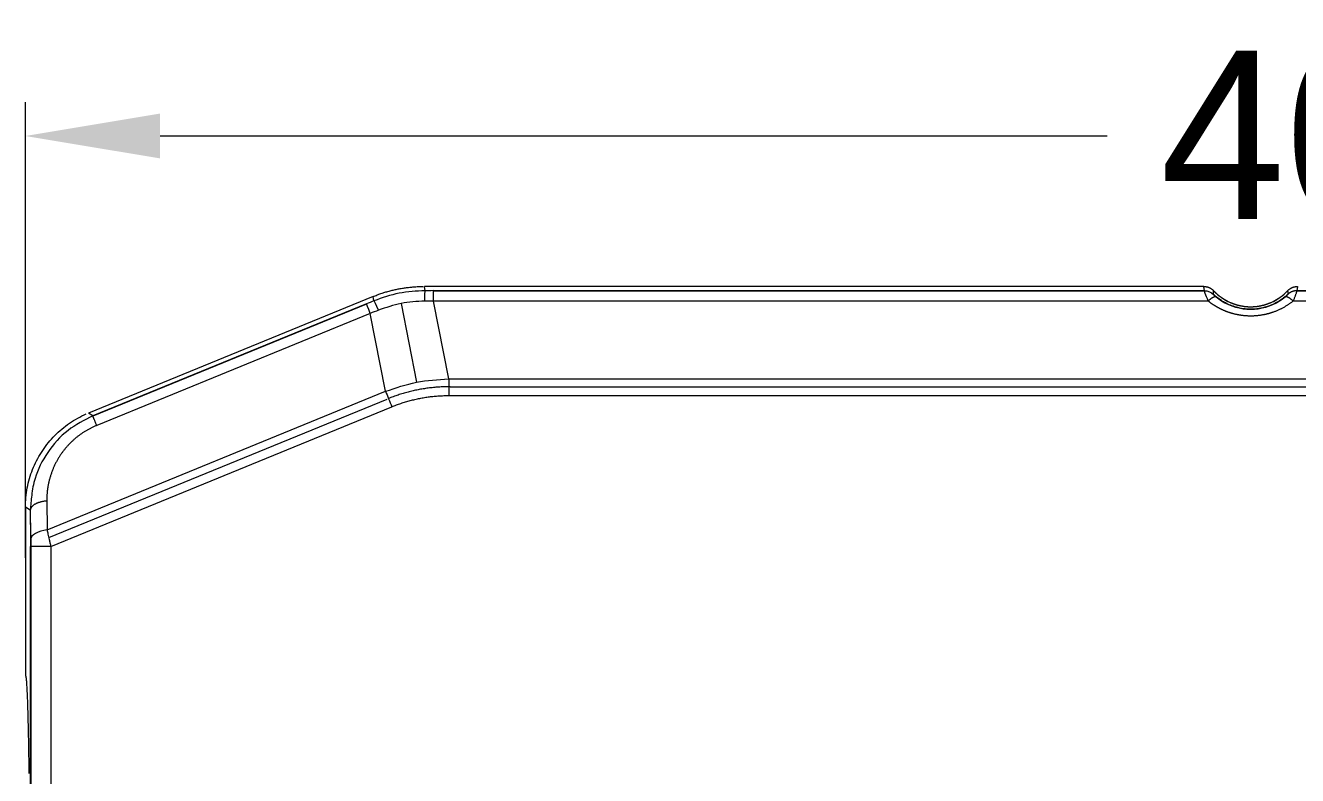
# Model space of a CAD drawing. Extents: x -778 to -614, y -2061 to -1833.
# Drawn here: x -743.9 to -725.01, y -2012.56 to -2001.43 of the extents above; entities that cross this region are included whole.
import ezdxf

# ---------------------------------------------------------------- set-up
doc = ezdxf.new("R2010")
doc.units = 0
doc.header["$MEASUREMENT"] = 0
doc.layers.add('3', color=7, linetype='Continuous')
doc.layers.add('dim', color=82, linetype='Continuous', lineweight=9)
doc.dimstyles.get("Standard").update_dxf_attribs({"dimtxt": 0.18, "dimasz": 0.18, "dimexe": 0.18, "dimexo": 0.0625, "dimgap": 0.09, "dimtad": 0, "dimtih": 1, "dimtoh": 1, "dimdec": 4, "dimzin": 0, "dimdsep": 46, "dimtxsty": 'Standard', "dimcen": 0.09, "dimadec": 0, "dimazin": 0, "dimtfac": 1, "dimtdec": 4, "dimtofl": 0, "dimtmove": 0, "dimatfit": 3, "dimfxl": 1, "dimtolj": 1, "dimtzin": 0, "dimarcsym": 0})

# ---------------------------------------------------------------- blocks, each defined once
blk = doc.blocks.new('*D92')
at = {"layer": 'Defpoints', "color": 0, "linetype": 'Continuous', "lineweight": 0}
for p in [(-703.701, -2003.068), (-703.701, -2007.967), (-743.901, -2009.826)]:
    blk.add_point(p, dxfattribs=at)
at = {"layer": 'dim', "color": 0, "linetype": 'Continuous', "lineweight": 0}
for p, q in [((-743.901, -2009.327), (-743.901, -2002.568)), ((-703.701, -2007.468), (-703.701, -2002.568)), ((-741.901, -2003.068), (-727.842, -2003.068)), ((-705.701, -2003.068), (-719.759, -2003.068))]:
    blk.add_line(p, q, dxfattribs=at)
for points in [[(-741.901, -2002.735), (-741.901, -2003.401), (-743.901, -2003.068)], [(-705.701, -2002.735), (-705.701, -2003.401), (-703.701, -2003.068)]]:
    blk.add_solid(points, dxfattribs=at)
at = {"layer": 'dim', "color": 0, "linetype": 'Continuous', "lineweight": 0, "insert": (-723.801, -2003.068), "char_height": 2.5, "attachment_point": 5}
blk.add_mtext('\\A1;40.2', dxfattribs=at)

msp = doc.modelspace()

# ---------------------------------------------------------------- linework, layer by layer
at = {"layer": '3', "color": 18, "linetype": 'Continuous', "lineweight": 0}
for p, q in [((-737.966, -2005.364), (-737.978, -2005.301)), ((-726.398, -2005.364), (-737.844, -2005.364)), ((-737.844, -2005.367), (-726.397, -2005.367)), ((-726.398, -2005.364), (-726.407, -2005.301)), ((-725.014, -2005.301), (-725.023, -2005.364)), ((-723.433, -2005.364), (-725.023, -2005.364)), ((-725.023, -2005.367), (-723.432, -2005.367)), ((-738.839, -2005.56), (-742.901, -2007.221)), ((-738.838, -2005.563), (-742.899, -2007.224)), ((-738.727, -2005.514), (-738.739, -2005.45)), ((-738.323, -2005.554), (-738.094, -2006.723)), ((-737.617, -2006.673), (-737.844, -2005.517)), ((-726.341, -2005.517), (-737.844, -2005.517)), ((-726.277, -2005.405), (-726.23, -2005.454)), ((-725.191, -2005.454), (-725.143, -2005.405)), ((-723.376, -2005.517), (-725.08, -2005.517)), ((-738.781, -2005.701), (-742.843, -2007.363)), ((-738.554, -2006.857), (-738.781, -2005.701)), ((-737.617, -2006.673), (-704.173, -2006.673)), ((-743.58, -2008.914), (-738.554, -2006.857)), ((-737.594, -2006.788), (-704.158, -2006.788)), ((-743.554, -2009.027), (-738.531, -2006.972)), ((-743.524, -2009.158), (-738.46, -2007.086)), ((-737.617, -2006.92), (-704.142, -2006.92)), ((-742.901, -2007.221), (-742.964, -2007.179)), ((-743.83, -2008.621), (-743.901, -2008.574)), ((-743.821, -2009.012), (-743.825, -2008.599)), ((-743.584, -2008.484), (-743.58, -2008.914)), ((-743.83, -2008.621), (-743.826, -2009.051)), ((-743.825, -2019.533), (-743.825, -2009.158)), ((-743.524, -2009.158), (-743.524, -2019.533)), ((-743.82, -2009.279), (-743.82, -2019.412))]:
    msp.add_line(p, q, dxfattribs=at)
at = {"layer": '3', "color": 213, "linetype": 'Continuous', "lineweight": 0}
for p, q in [((-726.407, -2005.301), (-737.978, -2005.301)), ((-726.407, -2005.301), (-737.978, -2005.301)), ((-738.739, -2005.45), (-742.964, -2007.179)), ((-738.739, -2005.45), (-742.964, -2007.179)), ((-743.901, -2008.574), (-743.901, -2011.079)), ((-743.901, -2008.574), (-743.901, -2011.079))]:
    msp.add_line(p, q, dxfattribs=at)
for points in [[(-738.739, -2005.45, 0), (-738.725, -2005.444, 0), (-738.71, -2005.439, 0), (-738.695, -2005.433, 0), (-738.681, -2005.427, 0), (-738.666, -2005.422, 0), (-738.652, -2005.417, 0), (-738.637, -2005.412, 0), (-738.622, -2005.406, 0), (-738.607, -2005.402, 0), (-738.592, -2005.397, 0), (-738.578, -2005.392, 0), (-738.563, -2005.387, 0), (-738.548, -2005.383, 0), (-738.533, -2005.379, 0), (-738.518, -2005.374, 0), (-738.503, -2005.37, 0), (-738.488, -2005.366, 0), (-738.472, -2005.362, 0), (-738.457, -2005.358, 0), (-738.442, -2005.355, 0), (-738.427, -2005.351, 0), (-738.412, -2005.348, 0), (-738.396, -2005.345, 0), (-738.381, -2005.341, 0), (-738.366, -2005.338, 0), (-738.351, -2005.335, 0), (-738.335, -2005.332, 0), (-738.32, -2005.33, 0), (-738.304, -2005.327, 0), (-738.289, -2005.325, 0), (-738.274, -2005.322, 0), (-738.258, -2005.32, 0), (-738.243, -2005.318, 0), (-738.227, -2005.316, 0), (-738.212, -2005.314, 0), (-738.196, -2005.312, 0), (-738.181, -2005.311, 0), (-738.165, -2005.309, 0), (-738.15, -2005.308, 0), (-738.134, -2005.307, 0), (-738.118, -2005.305, 0), (-738.103, -2005.304, 0), (-738.087, -2005.303, 0), (-738.072, -2005.303, 0), (-738.056, -2005.302, 0), (-738.041, -2005.301, 0), (-738.025, -2005.301, 0), (-738.009, -2005.301, 0), (-737.994, -2005.301, 0)], [(-738.739, -2005.45, 0), (-738.725, -2005.444, 0), (-738.71, -2005.439, 0), (-738.695, -2005.433, 0), (-738.681, -2005.427, 0), (-738.666, -2005.422, 0), (-738.652, -2005.417, 0), (-738.637, -2005.412, 0), (-738.622, -2005.406, 0), (-738.607, -2005.402, 0), (-738.592, -2005.397, 0), (-738.578, -2005.392, 0), (-738.563, -2005.387, 0), (-738.548, -2005.383, 0), (-738.533, -2005.379, 0), (-738.518, -2005.374, 0), (-738.503, -2005.37, 0), (-738.488, -2005.366, 0), (-738.472, -2005.362, 0), (-738.457, -2005.358, 0), (-738.442, -2005.355, 0), (-738.427, -2005.351, 0), (-738.412, -2005.348, 0), (-738.396, -2005.345, 0), (-738.381, -2005.341, 0), (-738.366, -2005.338, 0), (-738.351, -2005.335, 0), (-738.335, -2005.332, 0), (-738.32, -2005.33, 0), (-738.304, -2005.327, 0), (-738.289, -2005.325, 0), (-738.274, -2005.322, 0), (-738.258, -2005.32, 0), (-738.243, -2005.318, 0), (-738.227, -2005.316, 0), (-738.212, -2005.314, 0), (-738.196, -2005.312, 0), (-738.181, -2005.311, 0), (-738.165, -2005.309, 0), (-738.15, -2005.308, 0), (-738.134, -2005.307, 0), (-738.118, -2005.305, 0), (-738.103, -2005.304, 0), (-738.087, -2005.303, 0), (-738.072, -2005.303, 0), (-738.056, -2005.302, 0), (-738.041, -2005.301, 0), (-738.025, -2005.301, 0), (-738.009, -2005.301, 0), (-737.994, -2005.301, 0)], [(-726.407, -2005.3, 0), (-726.403, -2005.301, 0), (-726.4, -2005.301, 0), (-726.397, -2005.301, 0), (-726.393, -2005.301, 0), (-726.39, -2005.301, 0), (-726.387, -2005.301, 0), (-726.384, -2005.302, 0), (-726.38, -2005.302, 0), (-726.377, -2005.303, 0), (-726.374, -2005.303, 0), (-726.371, -2005.304, 0), (-726.367, -2005.304, 0), (-726.364, -2005.305, 0), (-726.361, -2005.306, 0), (-726.358, -2005.307, 0), (-726.355, -2005.307, 0), (-726.351, -2005.308, 0), (-726.348, -2005.309, 0), (-726.345, -2005.31, 0), (-726.342, -2005.311, 0), (-726.339, -2005.312, 0), (-726.336, -2005.313, 0), (-726.333, -2005.315, 0), (-726.33, -2005.316, 0), (-726.327, -2005.317, 0), (-726.324, -2005.318, 0), (-726.321, -2005.32, 0), (-726.318, -2005.321, 0), (-726.315, -2005.323, 0), (-726.312, -2005.324, 0), (-726.309, -2005.326, 0), (-726.306, -2005.327, 0), (-726.303, -2005.329, 0), (-726.301, -2005.331, 0), (-726.298, -2005.333, 0), (-726.295, -2005.334, 0), (-726.292, -2005.336, 0), (-726.29, -2005.338, 0), (-726.287, -2005.34, 0), (-726.284, -2005.342, 0), (-726.282, -2005.344, 0), (-726.279, -2005.346, 0), (-726.277, -2005.348, 0), (-726.274, -2005.35, 0), (-726.272, -2005.353, 0), (-726.269, -2005.355, 0), (-726.267, -2005.357, 0), (-726.265, -2005.359, 0), (-726.262, -2005.362, 0)], [(-726.407, -2005.301, 0), (-726.403, -2005.301, 0), (-726.4, -2005.301, 0), (-726.397, -2005.301, 0), (-726.393, -2005.301, 0), (-726.39, -2005.301, 0), (-726.387, -2005.301, 0), (-726.384, -2005.302, 0), (-726.38, -2005.302, 0), (-726.377, -2005.303, 0), (-726.374, -2005.303, 0), (-726.371, -2005.304, 0), (-726.367, -2005.304, 0), (-726.364, -2005.305, 0), (-726.361, -2005.306, 0), (-726.358, -2005.307, 0), (-726.355, -2005.307, 0), (-726.351, -2005.308, 0), (-726.348, -2005.309, 0), (-726.345, -2005.31, 0), (-726.342, -2005.311, 0), (-726.339, -2005.312, 0), (-726.336, -2005.313, 0), (-726.333, -2005.315, 0), (-726.33, -2005.316, 0), (-726.327, -2005.317, 0), (-726.324, -2005.318, 0), (-726.321, -2005.32, 0), (-726.318, -2005.321, 0), (-726.315, -2005.323, 0), (-726.312, -2005.324, 0), (-726.309, -2005.326, 0), (-726.306, -2005.327, 0), (-726.303, -2005.329, 0), (-726.301, -2005.331, 0), (-726.298, -2005.333, 0), (-726.295, -2005.334, 0), (-726.292, -2005.336, 0), (-726.29, -2005.338, 0), (-726.287, -2005.34, 0), (-726.284, -2005.342, 0), (-726.282, -2005.344, 0), (-726.279, -2005.346, 0), (-726.277, -2005.348, 0), (-726.274, -2005.35, 0), (-726.272, -2005.353, 0), (-726.269, -2005.355, 0), (-726.267, -2005.357, 0), (-726.265, -2005.359, 0), (-726.262, -2005.362, 0)], [(-725.161, -2005.364, 0), (-725.158, -2005.362, 0), (-725.156, -2005.359, 0), (-725.154, -2005.357, 0), (-725.151, -2005.355, 0), (-725.149, -2005.353, 0), (-725.146, -2005.35, 0), (-725.144, -2005.348, 0), (-725.141, -2005.346, 0), (-725.139, -2005.344, 0), (-725.136, -2005.342, 0), (-725.134, -2005.34, 0), (-725.131, -2005.338, 0), (-725.128, -2005.336, 0), (-725.126, -2005.334, 0), (-725.123, -2005.333, 0), (-725.12, -2005.331, 0), (-725.117, -2005.329, 0), (-725.114, -2005.327, 0), (-725.112, -2005.326, 0), (-725.109, -2005.324, 0), (-725.106, -2005.323, 0), (-725.103, -2005.321, 0), (-725.1, -2005.32, 0), (-725.097, -2005.318, 0), (-725.094, -2005.317, 0), (-725.091, -2005.316, 0), (-725.088, -2005.315, 0), (-725.085, -2005.313, 0), (-725.082, -2005.312, 0), (-725.079, -2005.311, 0), (-725.075, -2005.31, 0), (-725.072, -2005.309, 0), (-725.069, -2005.308, 0), (-725.066, -2005.307, 0), (-725.063, -2005.307, 0), (-725.06, -2005.306, 0), (-725.056, -2005.305, 0), (-725.053, -2005.304, 0), (-725.05, -2005.304, 0), (-725.047, -2005.303, 0), (-725.043, -2005.303, 0), (-725.04, -2005.302, 0), (-725.037, -2005.302, 0), (-725.034, -2005.302, 0), (-725.03, -2005.301, 0), (-725.027, -2005.301, 0), (-725.024, -2005.301, 0), (-725.021, -2005.301, 0), (-725.017, -2005.301, 0)], [(-725.161, -2005.364, 0), (-725.158, -2005.362, 0), (-725.156, -2005.359, 0), (-725.154, -2005.357, 0), (-725.151, -2005.355, 0), (-725.149, -2005.353, 0), (-725.146, -2005.35, 0), (-725.144, -2005.348, 0), (-725.141, -2005.346, 0), (-725.139, -2005.344, 0), (-725.136, -2005.342, 0), (-725.134, -2005.34, 0), (-725.131, -2005.338, 0), (-725.128, -2005.336, 0), (-725.126, -2005.334, 0), (-725.123, -2005.333, 0), (-725.12, -2005.331, 0), (-725.117, -2005.329, 0), (-725.114, -2005.327, 0), (-725.112, -2005.326, 0), (-725.109, -2005.324, 0), (-725.106, -2005.323, 0), (-725.103, -2005.321, 0), (-725.1, -2005.32, 0), (-725.097, -2005.318, 0), (-725.094, -2005.317, 0), (-725.091, -2005.316, 0), (-725.088, -2005.315, 0), (-725.085, -2005.313, 0), (-725.082, -2005.312, 0), (-725.079, -2005.311, 0), (-725.075, -2005.31, 0), (-725.072, -2005.309, 0), (-725.069, -2005.308, 0), (-725.066, -2005.307, 0), (-725.063, -2005.307, 0), (-725.06, -2005.306, 0), (-725.056, -2005.305, 0), (-725.053, -2005.304, 0), (-725.05, -2005.304, 0), (-725.047, -2005.303, 0), (-725.043, -2005.303, 0), (-725.04, -2005.302, 0), (-725.037, -2005.302, 0), (-725.034, -2005.301, 0), (-725.03, -2005.301, 0), (-725.027, -2005.301, 0), (-725.024, -2005.301, 0), (-725.021, -2005.301, 0), (-725.017, -2005.301, 0)], [(-726.215, -2005.459, 0), (-726.216, -2005.459, 0), (-726.217, -2005.458, 0), (-726.219, -2005.457, 0), (-726.22, -2005.456, 0), (-726.222, -2005.456, 0), (-726.224, -2005.455, 0), (-726.225, -2005.455, 0), (-726.227, -2005.455, 0), (-726.229, -2005.454, 0), (-726.231, -2005.454, 0), (-726.233, -2005.454, 0), (-726.235, -2005.454, 0), (-726.237, -2005.454, 0), (-726.239, -2005.455, 0), (-726.241, -2005.455, 0), (-726.243, -2005.455, 0), (-726.245, -2005.456, 0), (-726.248, -2005.457, 0), (-726.25, -2005.457, 0), (-726.252, -2005.458, 0), (-726.255, -2005.459, 0), (-726.257, -2005.46, 0), (-726.26, -2005.461, 0), (-726.263, -2005.462, 0), (-726.265, -2005.463, 0), (-726.268, -2005.464, 0), (-726.271, -2005.466, 0), (-726.273, -2005.467, 0), (-726.276, -2005.469, 0), (-726.279, -2005.47, 0), (-726.282, -2005.472, 0), (-726.285, -2005.474, 0), (-726.288, -2005.475, 0), (-726.291, -2005.477, 0), (-726.294, -2005.479, 0), (-726.297, -2005.481, 0), (-726.3, -2005.483, 0), (-726.303, -2005.486, 0), (-726.306, -2005.488, 0), (-726.309, -2005.49, 0), (-726.312, -2005.493, 0), (-726.315, -2005.495, 0), (-726.318, -2005.498, 0), (-726.322, -2005.5, 0), (-726.325, -2005.503, 0), (-726.328, -2005.506, 0), (-726.331, -2005.508, 0), (-726.334, -2005.511, 0), (-726.337, -2005.514, 0)], [(-725.08, -2005.517, 0), (-725.083, -2005.514, 0), (-725.086, -2005.511, 0), (-725.089, -2005.508, 0), (-725.093, -2005.506, 0), (-725.096, -2005.503, 0), (-725.099, -2005.5, 0), (-725.102, -2005.498, 0), (-725.105, -2005.495, 0), (-725.108, -2005.493, 0), (-725.112, -2005.49, 0), (-725.115, -2005.488, 0), (-725.118, -2005.486, 0), (-725.121, -2005.483, 0), (-725.124, -2005.481, 0), (-725.127, -2005.479, 0), (-725.13, -2005.477, 0), (-725.133, -2005.475, 0), (-725.136, -2005.474, 0), (-725.139, -2005.472, 0), (-725.141, -2005.47, 0), (-725.144, -2005.469, 0), (-725.147, -2005.467, 0), (-725.15, -2005.466, 0), (-725.153, -2005.464, 0), (-725.155, -2005.463, 0), (-725.158, -2005.462, 0), (-725.161, -2005.461, 0), (-725.163, -2005.46, 0), (-725.166, -2005.459, 0), (-725.168, -2005.458, 0), (-725.17, -2005.457, 0), (-725.173, -2005.457, 0), (-725.175, -2005.456, 0), (-725.177, -2005.455, 0), (-725.18, -2005.455, 0), (-725.182, -2005.455, 0), (-725.184, -2005.454, 0), (-725.186, -2005.454, 0), (-725.188, -2005.454, 0), (-725.19, -2005.454, 0), (-725.192, -2005.454, 0), (-725.194, -2005.455, 0), (-725.195, -2005.455, 0), (-725.197, -2005.455, 0), (-725.199, -2005.456, 0), (-725.2, -2005.456, 0), (-725.202, -2005.457, 0), (-725.203, -2005.458, 0), (-725.204, -2005.459, 0)], [(-743.901, -2008.574, 0), (-743.9, -2008.538, 0), (-743.899, -2008.502, 0), (-743.897, -2008.467, 0), (-743.894, -2008.431, 0), (-743.89, -2008.396, 0), (-743.886, -2008.361, 0), (-743.88, -2008.325, 0), (-743.874, -2008.29, 0), (-743.867, -2008.255, 0), (-743.859, -2008.221, 0), (-743.85, -2008.186, 0), (-743.84, -2008.152, 0), (-743.83, -2008.118, 0), (-743.819, -2008.084, 0), (-743.807, -2008.05, 0), (-743.794, -2008.017, 0), (-743.781, -2007.984, 0), (-743.766, -2007.951, 0), (-743.751, -2007.919, 0), (-743.735, -2007.887, 0), (-743.719, -2007.855, 0), (-743.701, -2007.824, 0), (-743.683, -2007.794, 0), (-743.664, -2007.763, 0), (-743.645, -2007.734, 0), (-743.625, -2007.704, 0), (-743.604, -2007.675, 0), (-743.582, -2007.647, 0), (-743.56, -2007.619, 0), (-743.537, -2007.592, 0), (-743.514, -2007.565, 0), (-743.489, -2007.539, 0), (-743.465, -2007.513, 0), (-743.439, -2007.488, 0), (-743.413, -2007.464, 0), (-743.387, -2007.44, 0), (-743.36, -2007.417, 0), (-743.332, -2007.394, 0), (-743.304, -2007.372, 0), (-743.275, -2007.351, 0), (-743.246, -2007.331, 0), (-743.216, -2007.311, 0), (-743.186, -2007.292, 0), (-743.156, -2007.273, 0), (-743.125, -2007.256, 0), (-743.093, -2007.239, 0), (-743.062, -2007.223, 0), (-743.03, -2007.207, 0), (-742.997, -2007.193, 0)], [(-743.901, -2008.574, 0), (-743.9, -2008.538, 0), (-743.899, -2008.502, 0), (-743.897, -2008.467, 0), (-743.894, -2008.431, 0), (-743.89, -2008.396, 0), (-743.886, -2008.361, 0), (-743.88, -2008.325, 0), (-743.874, -2008.29, 0), (-743.867, -2008.255, 0), (-743.859, -2008.221, 0), (-743.85, -2008.186, 0), (-743.84, -2008.152, 0), (-743.83, -2008.118, 0), (-743.819, -2008.084, 0), (-743.807, -2008.05, 0), (-743.794, -2008.017, 0), (-743.781, -2007.984, 0), (-743.766, -2007.951, 0), (-743.751, -2007.919, 0), (-743.735, -2007.887, 0), (-743.719, -2007.855, 0), (-743.701, -2007.824, 0), (-743.683, -2007.794, 0), (-743.664, -2007.763, 0), (-743.645, -2007.734, 0), (-743.625, -2007.704, 0), (-743.604, -2007.675, 0), (-743.582, -2007.647, 0), (-743.56, -2007.619, 0), (-743.537, -2007.592, 0), (-743.514, -2007.565, 0), (-743.489, -2007.539, 0), (-743.465, -2007.513, 0), (-743.439, -2007.488, 0), (-743.413, -2007.464, 0), (-743.387, -2007.44, 0), (-743.36, -2007.417, 0), (-743.332, -2007.394, 0), (-743.304, -2007.372, 0), (-743.275, -2007.351, 0), (-743.246, -2007.331, 0), (-743.216, -2007.311, 0), (-743.186, -2007.292, 0), (-743.156, -2007.273, 0), (-743.125, -2007.256, 0), (-743.093, -2007.239, 0), (-743.062, -2007.223, 0), (-743.03, -2007.207, 0), (-742.997, -2007.193, 0)], [(-743.584, -2008.484, 0), (-743.592, -2008.485, 0), (-743.6, -2008.486, 0), (-743.608, -2008.487, 0), (-743.616, -2008.488, 0), (-743.624, -2008.489, 0), (-743.632, -2008.49, 0), (-743.64, -2008.492, 0), (-743.647, -2008.493, 0), (-743.655, -2008.495, 0), (-743.662, -2008.497, 0), (-743.67, -2008.499, 0), (-743.677, -2008.5, 0), (-743.684, -2008.502, 0), (-743.691, -2008.505, 0), (-743.698, -2008.507, 0), (-743.705, -2008.509, 0), (-743.711, -2008.511, 0), (-743.718, -2008.514, 0), (-743.724, -2008.516, 0), (-743.73, -2008.519, 0), (-743.736, -2008.521, 0), (-743.742, -2008.524, 0), (-743.748, -2008.527, 0), (-743.753, -2008.53, 0), (-743.759, -2008.533, 0), (-743.764, -2008.536, 0), (-743.769, -2008.539, 0), (-743.774, -2008.542, 0), (-743.779, -2008.545, 0), (-743.783, -2008.548, 0), (-743.788, -2008.552, 0), (-743.792, -2008.555, 0), (-743.796, -2008.559, 0), (-743.799, -2008.562, 0), (-743.803, -2008.565, 0), (-743.806, -2008.569, 0), (-743.809, -2008.573, 0), (-743.812, -2008.576, 0), (-743.815, -2008.58, 0), (-743.817, -2008.584, 0), (-743.819, -2008.587, 0), (-743.821, -2008.591, 0), (-743.823, -2008.595, 0), (-743.825, -2008.599, 0), (-743.826, -2008.602, 0), (-743.827, -2008.606, 0), (-743.828, -2008.61, 0), (-743.829, -2008.614, 0), (-743.829, -2008.618, 0)], [(-743.901, -2011.079, 0), (-743.9, -2011.08, 0), (-743.898, -2011.082, 0), (-743.897, -2011.085, 0), (-743.896, -2011.09, 0), (-743.895, -2011.095, 0), (-743.893, -2011.103, 0), (-743.892, -2011.111, 0), (-743.891, -2011.121, 0), (-743.89, -2011.132, 0), (-743.889, -2011.144, 0), (-743.887, -2011.157, 0), (-743.886, -2011.172, 0), (-743.885, -2011.188, 0), (-743.884, -2011.206, 0), (-743.883, -2011.224, 0), (-743.882, -2011.244, 0), (-743.88, -2011.265, 0), (-743.879, -2011.287, 0), (-743.878, -2011.311, 0), (-743.877, -2011.336, 0), (-743.876, -2011.362, 0), (-743.875, -2011.389, 0), (-743.874, -2011.417, 0), (-743.872, -2011.446, 0), (-743.871, -2011.477, 0), (-743.87, -2011.509, 0), (-743.869, -2011.542, 0), (-743.868, -2011.576, 0), (-743.867, -2011.611, 0), (-743.866, -2011.648, 0), (-743.865, -2011.685, 0), (-743.864, -2011.724, 0), (-743.863, -2011.763, 0), (-743.862, -2011.804, 0), (-743.861, -2011.846, 0), (-743.86, -2011.889, 0), (-743.859, -2011.932, 0), (-743.858, -2011.977, 0), (-743.857, -2012.023, 0), (-743.856, -2012.07, 0), (-743.855, -2012.117, 0), (-743.855, -2012.166, 0), (-743.854, -2012.215, 0), (-743.853, -2012.266, 0), (-743.852, -2012.317, 0), (-743.851, -2012.37, 0), (-743.85, -2012.423, 0), (-743.85, -2012.477, 0), (-743.849, -2012.531, 0)]]:
    msp.add_polyline3d(points, dxfattribs=at)
at = {"layer": '3', "color": 18, "linetype": 'Continuous', "lineweight": 0}
for points in [[(-737.594, -2006.788, 0), (-737.614, -2006.788, 0), (-737.633, -2006.789, 0), (-737.652, -2006.789, 0), (-737.672, -2006.789, 0), (-737.691, -2006.79, 0), (-737.71, -2006.791, 0), (-737.729, -2006.792, 0), (-737.749, -2006.793, 0), (-737.768, -2006.794, 0), (-737.787, -2006.796, 0), (-737.806, -2006.797, 0), (-737.825, -2006.799, 0), (-737.844, -2006.801, 0), (-737.864, -2006.803, 0), (-737.883, -2006.805, 0), (-737.902, -2006.807, 0), (-737.921, -2006.81, 0), (-737.94, -2006.812, 0), (-737.959, -2006.815, 0), (-737.977, -2006.818, 0), (-737.996, -2006.821, 0), (-738.015, -2006.824, 0), (-738.034, -2006.827, 0), (-738.053, -2006.831, 0), (-738.072, -2006.834, 0), (-738.09, -2006.838, 0), (-738.109, -2006.842, 0), (-738.128, -2006.846, 0), (-738.146, -2006.85, 0), (-738.165, -2006.855, 0), (-738.184, -2006.859, 0), (-738.202, -2006.864, 0), (-738.221, -2006.869, 0), (-738.239, -2006.874, 0), (-738.258, -2006.879, 0), (-738.276, -2006.884, 0), (-738.295, -2006.889, 0), (-738.313, -2006.895, 0), (-738.331, -2006.9, 0), (-738.35, -2006.906, 0), (-738.368, -2006.912, 0), (-738.386, -2006.918, 0), (-738.404, -2006.925, 0), (-738.423, -2006.931, 0), (-738.441, -2006.938, 0), (-738.459, -2006.944, 0), (-738.477, -2006.951, 0), (-738.495, -2006.958, 0), (-738.513, -2006.965, 0)], [(-743.821, -2009.012, 0), (-743.821, -2009.017, 0), (-743.821, -2009.022, 0), (-743.821, -2009.027, 0), (-743.821, -2009.032, 0), (-743.821, -2009.037, 0), (-743.821, -2009.042, 0), (-743.821, -2009.047, 0), (-743.821, -2009.052, 0), (-743.821, -2009.057, 0), (-743.821, -2009.062, 0), (-743.821, -2009.067, 0), (-743.821, -2009.072, 0), (-743.821, -2009.077, 0), (-743.821, -2009.083, 0), (-743.821, -2009.088, 0), (-743.821, -2009.093, 0), (-743.821, -2009.098, 0), (-743.821, -2009.104, 0), (-743.821, -2009.109, 0), (-743.82, -2009.114, 0), (-743.82, -2009.119, 0), (-743.82, -2009.125, 0), (-743.82, -2009.13, 0), (-743.82, -2009.136, 0), (-743.82, -2009.141, 0), (-743.82, -2009.146, 0), (-743.82, -2009.152, 0), (-743.82, -2009.157, 0), (-743.82, -2009.163, 0), (-743.82, -2009.168, 0), (-743.82, -2009.174, 0), (-743.82, -2009.179, 0), (-743.82, -2009.185, 0), (-743.82, -2009.19, 0), (-743.82, -2009.196, 0), (-743.82, -2009.201, 0), (-743.82, -2009.207, 0), (-743.82, -2009.212, 0), (-743.82, -2009.218, 0), (-743.82, -2009.223, 0), (-743.82, -2009.229, 0), (-743.82, -2009.234, 0), (-743.82, -2009.24, 0), (-743.82, -2009.246, 0), (-743.82, -2009.251, 0), (-743.82, -2009.257, 0), (-743.82, -2009.262, 0), (-743.82, -2009.268, 0), (-743.82, -2009.273, 0)]]:
    msp.add_polyline3d(points, dxfattribs=at)
for points, degree, knots in [([(-737.966, -2005.364), (-738.096, -2005.371), (-738.357, -2005.383), (-738.603, -2005.47), (-738.727, -2005.514)], 3, [0, 0, 0, 0, 0.499858, 1, 1, 1, 1]), ([(-726.341, -2005.517), (-726.357, -2005.474), (-726.39, -2005.391), (-726.395, -2005.373), (-726.398, -2005.364)], 3, [0, 0, 0, 0, 0.511087, 1, 1, 1, 1]), ([(-725.023, -2005.364), (-725.032, -2005.393), (-725.037, -2005.406), (-725.042, -2005.42), (-725.048, -2005.436), (-725.055, -2005.454), (-725.062, -2005.474), (-725.071, -2005.495), (-725.077, -2005.51), (-725.08, -2005.517)], 3, [0, 0, 0, 0, 0.489066, 0.572299, 0.656212, 0.740874, 0.826351, 0.912705, 1, 1, 1, 1]), ([(-737.974, -2005.518), (-738.091, -2005.525), (-738.327, -2005.538), (-738.549, -2005.615), (-738.661, -2005.653)], 3, [0, 0, 0, 0, 0.499906, 1, 1, 1, 1]), ([(-725.08, -2005.517), (-725.212, -2005.624), (-725.373, -2005.682), (-725.472, -2005.717), (-725.577, -2005.731), (-725.683, -2005.746), (-725.791, -2005.737), (-725.885, -2005.729), (-725.978, -2005.704), (-726.056, -2005.682), (-726.129, -2005.648), (-726.243, -2005.596), (-726.341, -2005.517)], 2, [0, 0, 0, 0.25, 0.25, 0.375, 0.375, 0.5, 0.5, 0.625, 0.625, 0.75, 0.75, 1, 1, 1]), ([(-726.215, -2005.459), (-726.221, -2005.455), (-726.232, -2005.445), (-726.245, -2005.434), (-726.254, -2005.425), (-726.257, -2005.422), (-726.26, -2005.419)], 3, [0, 0, 0, 0, 0.216102, 0.426204, 0.615959, 1, 1, 1, 1]), ([(-726.22, -2005.456), (-726.195, -2005.477), (-726.046, -2005.585), (-725.71, -2005.683), (-725.375, -2005.585), (-725.226, -2005.477), (-725.2, -2005.456)], 3, [0, 0, 0, 0, 0.088464, 0.5, 0.911536, 1, 1, 1, 1]), ([(-725.206, -2005.459), (-725.226, -2005.476), (-725.271, -2005.509), (-725.351, -2005.555), (-725.447, -2005.596), (-725.558, -2005.626), (-725.676, -2005.641), (-725.79, -2005.637), (-725.895, -2005.618), (-725.987, -2005.59), (-726.065, -2005.557), (-726.13, -2005.521), (-726.179, -2005.488), (-726.205, -2005.467), (-726.215, -2005.459)], 3, [0, 0, 0, 0, 0.073745, 0.161193, 0.257299, 0.361784, 0.470254, 0.574424, 0.670316, 0.756398, 0.833517, 0.902785, 0.965256, 1, 1, 1, 1]), ([(-725.16, -2005.419), (-725.176, -2005.434), (-725.189, -2005.445), (-725.2, -2005.455), (-725.206, -2005.459)], 3, [0, 0, 0, 0, 0.783898, 1, 1, 1, 1]), ([(-738.554, -2006.857), (-738.402, -2006.805), (-738.098, -2006.702), (-737.777, -2006.683), (-737.617, -2006.673)], 3, [0, 0, 0, 0, 0.500011, 1, 1, 1, 1]), ([(-738.554, -2006.857), (-738.54, -2006.892), (-738.524, -2006.929), (-738.493, -2007.007), (-738.476, -2007.047), (-738.46, -2007.086)], 3, [0, 0, 0, 0, 0.5, 0.5, 1, 1, 1, 1]), ([(-742.843, -2007.363), (-743.003, -2007.429), (-743.139, -2007.538), (-743.277, -2007.649), (-743.378, -2007.798), (-743.48, -2007.949), (-743.533, -2008.125), (-743.586, -2008.3), (-743.584, -2008.484)], 2, [0, 0, 0, 0.25, 0.25, 0.5, 0.5, 0.75, 0.75, 1, 1, 1]), ([(-743.58, -2008.914), (-743.578, -2008.923), (-743.573, -2008.944), (-743.566, -2008.977), (-743.557, -2009.016), (-743.547, -2009.059), (-743.536, -2009.107), (-743.528, -2009.14), (-743.524, -2009.158)], 3, [0, 0, 0, 0, 0.128042, 0.271532, 0.430474, 0.604866, 0.794708, 1, 1, 1, 1])]:
    msp.add_open_spline(points, degree=degree, knots=knots, dxfattribs=at)
at = {"layer": '3', "color": 213, "linetype": 'Continuous', "lineweight": 0}
for points in [[(-737.973, -2005.518), (-737.972, -2005.431), (-737.969, -2005.366), (-737.965, -2005.364)], [(-737.844, -2005.363), (-737.885, -2005.364), (-737.925, -2005.364), (-737.966, -2005.365)], [(-738.727, -2005.513), (-738.764, -2005.529), (-738.801, -2005.544), (-738.839, -2005.56)], [(-738.781, -2005.701), (-738.815, -2005.617), (-738.838, -2005.563), (-738.839, -2005.559)], [(-738.661, -2005.654), (-738.697, -2005.57), (-738.723, -2005.514), (-738.727, -2005.513)], [(-737.844, -2005.517), (-737.887, -2005.518), (-737.93, -2005.518), (-737.973, -2005.518)], [(-738.661, -2005.654), (-738.701, -2005.67), (-738.741, -2005.685), (-738.781, -2005.701)]]:
    msp.add_open_spline(points, degree=3, dxfattribs=at)
for points, degree, knots in [([(-737.844, -2005.517), (-737.844, -2005.472), (-737.844, -2005.433), (-737.844, -2005.379), (-737.844, -2005.366), (-737.844, -2005.361)], 3, [0, 0, 0, 0, 0.5, 0.5, 1, 1, 1, 1]), ([(-726.26, -2005.364), (-726.226, -2005.4), (-726.07, -2005.536), (-725.71, -2005.652), (-725.35, -2005.536), (-725.195, -2005.4), (-725.161, -2005.364)], 3, [0, 0, 0, 0, 0.121771, 0.5, 0.878229, 1, 1, 1, 1]), ([(-726.26, -2005.364), (-726.153, -2005.478), (-726.01, -2005.54), (-725.939, -2005.57), (-725.863, -2005.586), (-725.787, -2005.602), (-725.71, -2005.602), (-725.634, -2005.602), (-725.557, -2005.586), (-725.482, -2005.57), (-725.411, -2005.54), (-725.268, -2005.478), (-725.161, -2005.364)], 2, [0, 0, 0, 0.25, 0.25, 0.375, 0.375, 0.5, 0.5, 0.625, 0.625, 0.75, 0.75, 1, 1, 1]), ([(-742.901, -2007.221), (-743.028, -2007.287), (-743.292, -2007.421), (-743.586, -2007.754), (-743.758, -2008.095), (-743.798, -2008.316), (-743.808, -2008.4)], 3, [0, 0, 0, 0, 0.266337, 0.549943, 0.829725, 1, 1, 1, 1])]:
    msp.add_open_spline(points, degree=degree, knots=knots, dxfattribs=at)
at = {"layer": '3', "color": 18, "linetype": 'Continuous', "lineweight": 0}
for points in [[(-726.398, -2005.364), (-726.347, -2005.364), (-726.297, -2005.384), (-726.26, -2005.419)], [(-726.26, -2005.419), (-726.26, -2005.4), (-726.26, -2005.382), (-726.26, -2005.364)], [(-725.161, -2005.364), (-725.16, -2005.382), (-725.16, -2005.4), (-725.16, -2005.419)], [(-737.617, -2006.673), (-737.617, -2006.748), (-737.617, -2006.834), (-737.617, -2006.92)], [(-743.808, -2008.4), (-743.818, -2008.473), (-743.824, -2008.547), (-743.83, -2008.621)], [(-743.58, -2008.914), (-743.709, -2008.926), (-743.824, -2008.994), (-743.826, -2009.051)], [(-743.826, -2009.051), (-743.825, -2009.084), (-743.825, -2009.121), (-743.825, -2009.158)], [(-743.524, -2009.158), (-743.68, -2009.158), (-743.822, -2009.158), (-743.826, -2009.158)]]:
    msp.add_open_spline(points, degree=3, dxfattribs=at)
for points, weights in [([(-725.023, -2005.364), (-725.075, -2005.364), (-725.123, -2005.384), (-725.16, -2005.419)], [1.00725542106, 0.985369187565, 1.01299840043, 1.09014305967]), ([(-738.46, -2007.086), (-738.192, -2006.976), (-737.907, -2006.92), (-737.617, -2006.92)], [1, 0.987320763117, 0.987320763117, 1]), ([(-742.843, -2007.363), (-742.878, -2007.276), (-742.899, -2007.224), (-742.901, -2007.22)], [1.12666143511, 0.999698502736, 0.96818443084, 1.03211921942])]:
    msp.add_rational_spline(points, weights, degree=3, dxfattribs=at)

# ---------------------------------------------------------------- dimensions: what is measured, and where the dimension line sits
at = {"layer": 'dim', "linetype": 'Continuous', "lineweight": 0}
dim = msp.add_linear_dim(base=(-703.701, -2003.068), p1=(-743.901, -2009.826), p2=(-703.701, -2007.967), dimstyle='Standard', override={"dimtxt": 2.5, "dimasz": 2, "dimexe": 0.49975, "dimexo": 0.49975, "dimgap": 0.49975, "dimdec": 2, "dimzin": 8, "dimdsep": 0, "dimadec": 4, "dimazin": 2, "dimtdec": 2, "dimlwd": 0, "dimlwe": 0}, dxfattribs=at)
dim.commit()
dim.dimension.update_dxf_attribs({"geometry": '*D92', "text_midpoint": (-723.801, -2003.068)})

doc.saveas('drawing.dxf')
